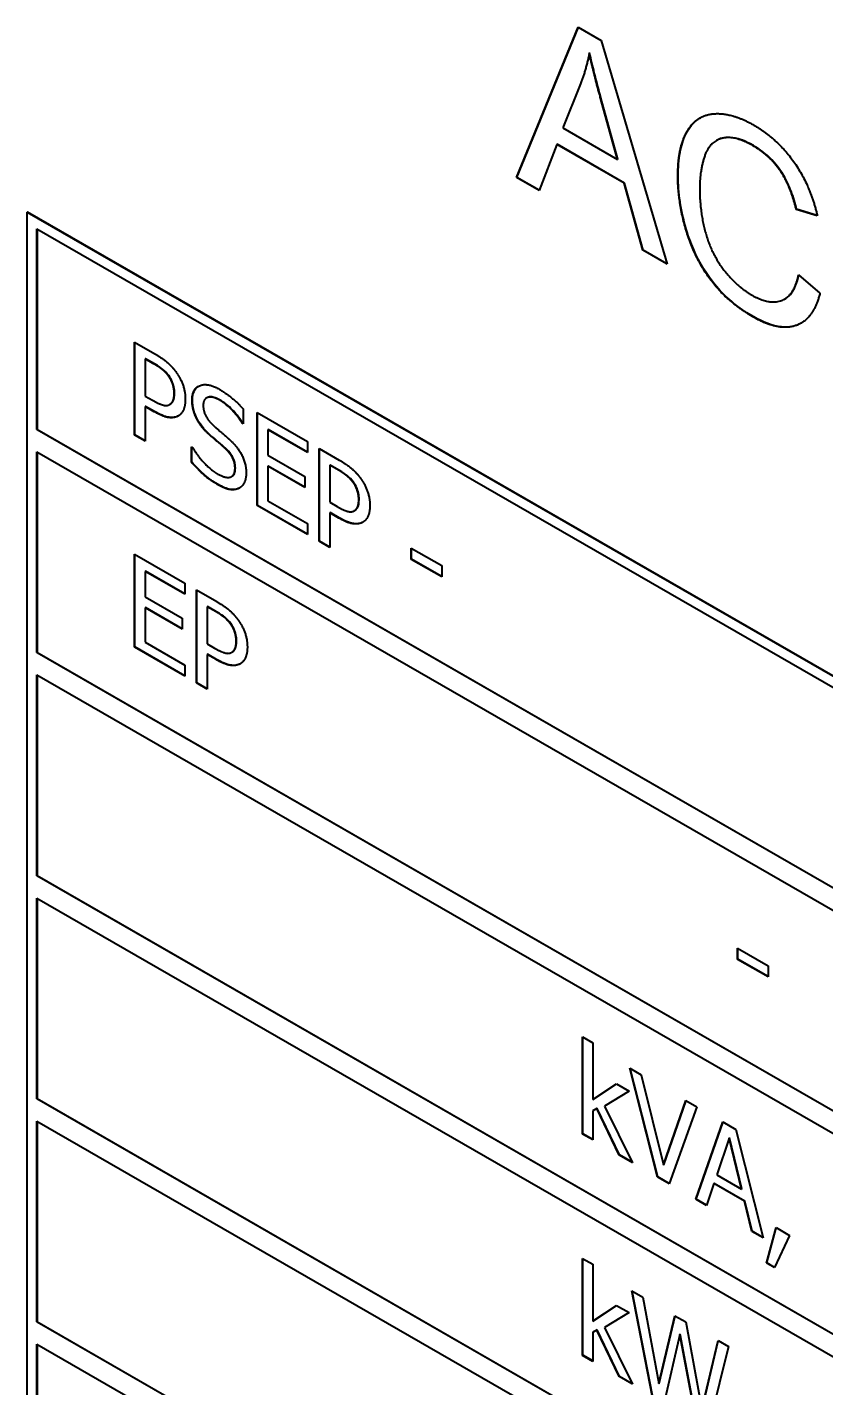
# Model space of a CAD drawing. Header units: millimetres. Extents: x 0 to 4205, y 0 to 2970.
# Drawn here: x 3770.89 to 3779.67, y 2241.83 to 2256.79 of the extents above; entities that cross this region are included whole.
import ezdxf

# ---------------------------------------------------------------- set-up
doc = ezdxf.new("R2010")
doc.units = ezdxf.units.MM
doc.header["$LTSCALE"] = 5
doc.layers.add('가시적인 것(ISO)', color=3, linetype='Continuous', lineweight=40)
doc.layers.add('가시적인 좁은 것(ISO)', color=3, linetype='Continuous', lineweight=35)

msp = doc.modelspace()

# ---------------------------------------------------------------- linework, layer by layer
at = {"layer": '가시적인 것(ISO)'}
for p, q in [((3776.2682, 2255.1336), (3776.9472, 2256.7864)), ((3776.2717, 2255.1356), (3776.9494, 2256.7852)), ((3776.9472, 2256.7864), (3777.2005, 2256.6405)), ((3777.2005, 2256.6405), (3777.9227, 2254.1808)), ((3777.072, 2256.5036), (3777.0685, 2256.5016)), ((3776.9728, 2256.1657), (3776.7775, 2255.6784)), ((3777.3784, 2255.3324), (3777.1925, 2256.0065)), ((3777.3819, 2255.3344), (3777.196, 2256.0085)), ((3776.7775, 2255.6784), (3777.3784, 2255.3324)), ((3776.7101, 2255.4976), (3776.5161, 2254.9908)), ((3776.7136, 2255.4996), (3776.7101, 2255.4976)), ((3777.4512, 2255.0708), (3776.7101, 2255.4976)), ((3777.4547, 2255.0728), (3776.7136, 2255.4996)), ((3778.4671, 2255.541), (3778.4636, 2255.539)), ((3777.3819, 2255.3344), (3777.3784, 2255.3324)), ((3776.2717, 2255.1356), (3776.2682, 2255.1336)), ((3776.5161, 2254.9908), (3776.2682, 2255.1336)), ((3776.5174, 2254.9942), (3776.2717, 2255.1356)), ((3777.4547, 2255.0728), (3777.4512, 2255.0708)), ((3777.656, 2254.3344), (3777.4512, 2255.0708)), ((3777.6595, 2254.3365), (3777.4547, 2255.0728)), ((3770.8917, 2254.7559), (3770.8882, 2254.7539)), ((3770.8882, 2254.7539), (3803.4151, 2236.0229)), ((3770.8882, 2235.1327), (3770.8882, 2254.7539)), ((3770.8917, 2254.7559), (3803.4186, 2236.0249)), ((3779.3478, 2254.785), (3779.3442, 2254.7829)), ((3779.5746, 2254.7141), (3779.3442, 2254.7829)), ((3779.5739, 2254.7174), (3779.3478, 2254.785)), ((3770.9942, 2252.3628), (3770.9942, 2254.5702)), ((3770.9942, 2254.5702), (3803.309, 2235.9613)), ((3770.9978, 2254.5681), (3770.9978, 2252.3648)), ((3777.6595, 2254.3365), (3777.656, 2254.3344)), ((3777.9227, 2254.1808), (3777.656, 2254.3344)), ((3777.9213, 2254.1857), (3777.6595, 2254.3365)), ((3779.3698, 2254.0656), (3779.6043, 2253.8621)), ((3779.2185, 2253.7987), (3779.2149, 2253.7966)), ((3772.068, 2253.3245), (3772.29, 2253.1967)), ((3772.068, 2252.3026), (3772.068, 2253.3245)), ((3772.0715, 2252.3046), (3772.0715, 2253.3225)), ((3772.189, 2253.1413), (3772.1854, 2253.1393)), ((3772.1854, 2253.1393), (3772.1854, 2252.7318)), ((3772.2828, 2253.0832), (3772.1854, 2253.1393)), ((3772.2864, 2253.0852), (3772.189, 2253.1413)), ((3772.1854, 2252.7318), (3772.2657, 2252.6856)), ((3772.4549, 2252.6389), (3772.4514, 2252.6368)), ((3772.4576, 2252.6405), (3772.454, 2252.6384)), ((3772.8627, 2252.7122), (3772.8592, 2252.7102)), ((3772.189, 2252.6179), (3772.1854, 2252.6159)), ((3772.285, 2252.5586), (3772.1854, 2252.6159)), ((3772.1854, 2252.6159), (3772.1854, 2252.2349)), ((3772.2885, 2252.5606), (3772.189, 2252.6179)), ((3773.2613, 2252.5893), (3773.2613, 2252.427)), ((3773.4153, 2252.5487), (3773.9682, 2252.2302)), ((3773.4153, 2251.5267), (3773.4153, 2252.5487)), ((3773.4188, 2251.5288), (3773.4188, 2252.5466)), ((3770.9978, 2252.3648), (3770.9942, 2252.3628)), ((3803.309, 2233.7539), (3770.9942, 2252.3628)), ((3770.9978, 2252.3648), (3803.309, 2233.758)), ((3773.2562, 2252.434), (3773.2527, 2252.4319)), ((3773.2613, 2252.427), (3773.2527, 2252.4319)), ((3773.2613, 2252.4311), (3773.2562, 2252.434)), ((3773.5363, 2252.3621), (3773.5327, 2252.3601)), ((3773.5327, 2252.3601), (3773.5327, 2252.0802)), ((3773.9682, 2252.1093), (3773.5327, 2252.3601)), ((3773.9682, 2252.1134), (3773.5363, 2252.3621)), ((3772.0715, 2252.3046), (3772.068, 2252.3026)), ((3772.1854, 2252.2349), (3772.068, 2252.3026)), ((3772.1854, 2252.239), (3772.0715, 2252.3046)), ((3773.9682, 2252.2302), (3773.9682, 2252.1093)), ((3770.9942, 2249.9101), (3770.9942, 2252.1175)), ((3770.9942, 2252.1175), (3803.309, 2233.5087)), ((3770.9978, 2252.1155), (3770.9978, 2249.9122)), ((3772.6947, 2252.003), (3772.6947, 2252.1736)), ((3772.6947, 2252.1736), (3772.7033, 2252.1686)), ((3772.6982, 2252.005), (3772.6982, 2252.1715)), ((3773.5327, 2252.0802), (3773.9389, 2251.8463)), ((3774.0972, 2252.156), (3774.3192, 2252.0281)), ((3774.0972, 2251.1341), (3774.0972, 2252.156)), ((3774.1007, 2251.1361), (3774.1007, 2252.1539)), ((3772.6982, 2252.005), (3772.6947, 2252.003)), ((3773.5363, 2251.9613), (3773.5327, 2251.9593)), ((3773.9389, 2251.7254), (3773.5327, 2251.9593)), ((3773.5327, 2251.9593), (3773.5327, 2251.58)), ((3773.9389, 2251.7295), (3773.5363, 2251.9613)), ((3774.2182, 2251.9728), (3774.2146, 2251.9707)), ((3774.2146, 2251.9707), (3774.2146, 2251.5633)), ((3774.3121, 2251.9146), (3774.2146, 2251.9707)), ((3774.3156, 2251.9167), (3774.2182, 2251.9728)), ((3773.1382, 2251.8482), (3773.1347, 2251.8462)), ((3773.9389, 2251.8463), (3773.9389, 2251.7254)), ((3773.4188, 2251.5288), (3773.4153, 2251.5267)), ((3773.9682, 2251.2083), (3773.4153, 2251.5267)), ((3773.9682, 2251.2124), (3773.4188, 2251.5288)), ((3773.5327, 2251.58), (3773.9682, 2251.3292)), ((3774.2146, 2251.5633), (3774.2949, 2251.5171)), ((3774.2182, 2251.4494), (3774.2146, 2251.4474)), ((3774.3142, 2251.39), (3774.2146, 2251.4474)), ((3774.2146, 2251.4474), (3774.2146, 2251.0664)), ((3774.3177, 2251.3921), (3774.2182, 2251.4494)), ((3774.4841, 2251.4703), (3774.4806, 2251.4683)), ((3774.4868, 2251.4719), (3774.4832, 2251.4699)), ((3773.9682, 2251.3292), (3773.9682, 2251.2083)), ((3774.1007, 2251.1361), (3774.0972, 2251.1341)), ((3774.2146, 2251.0705), (3774.1007, 2251.1361)), ((3772.068, 2249.9704), (3772.068, 2250.9923)), ((3772.068, 2250.9923), (3772.6209, 2250.6739)), ((3772.0715, 2249.9724), (3772.0715, 2250.9903)), ((3774.2146, 2251.0664), (3774.0972, 2251.1341)), ((3775.1114, 2250.9351), (3775.1114, 2251.0593)), ((3775.1114, 2251.0593), (3775.4459, 2250.8667)), ((3775.115, 2250.9371), (3775.115, 2251.0573)), ((3775.115, 2250.9371), (3775.1114, 2250.9351)), ((3775.4459, 2250.7424), (3775.1114, 2250.9351)), ((3775.4459, 2250.7465), (3775.115, 2250.9371)), ((3775.4459, 2250.8667), (3775.4459, 2250.7424)), ((3772.189, 2250.8058), (3772.1854, 2250.8037)), ((3772.6209, 2250.553), (3772.1854, 2250.8037)), ((3772.1854, 2250.8037), (3772.1854, 2250.5238)), ((3772.6209, 2250.557), (3772.189, 2250.8058)), ((3772.6209, 2250.6739), (3772.6209, 2250.553)), ((3772.7499, 2250.5996), (3772.9719, 2250.4718)), ((3772.7499, 2249.5777), (3772.7499, 2250.5996)), ((3772.7534, 2249.5797), (3772.7534, 2250.5976)), ((3772.1854, 2250.5238), (3772.5916, 2250.29)), ((3772.189, 2250.405), (3772.1854, 2250.4029)), ((3772.5916, 2250.169), (3772.1854, 2250.4029)), ((3772.1854, 2250.4029), (3772.1854, 2250.0236)), ((3772.5916, 2250.1731), (3772.189, 2250.405)), ((3772.8709, 2250.4164), (3772.8673, 2250.4144)), ((3772.8673, 2250.4144), (3772.8673, 2250.0069)), ((3772.9647, 2250.3583), (3772.8673, 2250.4144)), ((3772.9683, 2250.3603), (3772.8709, 2250.4164)), ((3772.5916, 2250.29), (3772.5916, 2250.169)), ((3772.0715, 2249.9724), (3772.068, 2249.9704)), ((3772.6209, 2249.6519), (3772.068, 2249.9704)), ((3772.6209, 2249.656), (3772.0715, 2249.9724)), ((3772.1854, 2250.0236), (3772.6209, 2249.7728)), ((3772.8673, 2250.0069), (3772.9475, 2249.9607)), ((3770.9978, 2249.9122), (3770.9942, 2249.9101)), ((3803.309, 2231.3013), (3770.9942, 2249.9101)), ((3770.9978, 2249.9122), (3803.309, 2231.3054)), ((3772.8709, 2249.893), (3772.8673, 2249.891)), ((3772.9669, 2249.8337), (3772.8673, 2249.891)), ((3772.8673, 2249.891), (3772.8673, 2249.51)), ((3772.9704, 2249.8357), (3772.8709, 2249.893)), ((3773.1368, 2249.914), (3773.1333, 2249.9119)), ((3773.1395, 2249.9156), (3773.1359, 2249.9135)), ((3770.9942, 2247.4575), (3770.9942, 2249.6649)), ((3770.9942, 2249.6649), (3803.309, 2231.056)), ((3770.9978, 2249.6628), (3770.9978, 2247.4595)), ((3772.6209, 2249.7728), (3772.6209, 2249.6519)), ((3772.7534, 2249.5797), (3772.7499, 2249.5777)), ((3772.8673, 2249.51), (3772.7499, 2249.5777)), ((3772.8673, 2249.5141), (3772.7534, 2249.5797)), ((3770.9978, 2247.4595), (3770.9942, 2247.4575)), ((3803.309, 2228.8487), (3770.9942, 2247.4575)), ((3770.9978, 2247.4595), (3803.309, 2228.8527)), ((3770.9942, 2245.0049), (3770.9942, 2247.2122)), ((3770.9942, 2247.2122), (3803.309, 2228.6034)), ((3770.9978, 2247.2102), (3770.9978, 2245.0069)), ((3778.6992, 2246.5368), (3778.6992, 2246.661)), ((3778.6992, 2246.661), (3779.0337, 2246.4684)), ((3778.7028, 2246.5388), (3778.7028, 2246.6589)), ((3778.7028, 2246.5388), (3778.6992, 2246.5368)), ((3779.0337, 2246.3441), (3778.6992, 2246.5368)), ((3779.0337, 2246.3482), (3778.7028, 2246.5388)), ((3779.0337, 2246.4684), (3779.0337, 2246.3441)), ((3776.9945, 2244.6178), (3776.9945, 2245.6853)), ((3776.9945, 2245.6853), (3777.1062, 2245.6209)), ((3776.998, 2244.6198), (3776.998, 2245.6832)), ((3777.1062, 2245.6209), (3777.1062, 2244.9965)), ((3777.8182, 2244.1434), (3777.5138, 2245.3407)), ((3777.5138, 2245.3407), (3777.6399, 2245.2681)), ((3777.8218, 2244.1455), (3777.5186, 2245.3379)), ((3777.1062, 2244.9965), (3777.3684, 2245.1693)), ((3777.1098, 2244.9985), (3777.3686, 2245.1692)), ((3777.3684, 2245.1693), (3777.5074, 2245.0893)), ((3777.6399, 2245.2681), (3777.8848, 2244.2782)), ((3770.9978, 2245.0069), (3770.9942, 2245.0049)), ((3803.309, 2226.396), (3770.9942, 2245.0049)), ((3770.9978, 2245.0069), (3803.309, 2226.4001)), ((3777.5074, 2245.0893), (3777.2352, 2244.9256)), ((3777.1098, 2244.9985), (3777.1062, 2244.9965)), ((3777.1507, 2244.898), (3777.1062, 2244.8739)), ((3777.1098, 2244.876), (3777.1062, 2244.8739)), ((3777.1062, 2244.8739), (3777.1062, 2244.5534)), ((3777.1542, 2244.9001), (3777.1098, 2244.876)), ((3777.1542, 2244.9001), (3777.1507, 2244.898)), ((3777.397, 2244.386), (3777.1507, 2244.898)), ((3777.4006, 2244.388), (3777.1542, 2244.9001)), ((3777.2352, 2244.9256), (3777.5439, 2244.3014)), ((3777.8848, 2244.2782), (3778.1298, 2244.9859)), ((3777.8884, 2244.2802), (3778.1322, 2244.9846)), ((3778.2494, 2244.9171), (3777.945, 2244.0704)), ((3778.1298, 2244.9859), (3778.2494, 2244.9171)), ((3770.9942, 2242.5522), (3770.9942, 2244.7596)), ((3770.9942, 2244.7596), (3803.309, 2226.1507)), ((3770.9978, 2244.7576), (3770.9978, 2242.5543)), ((3778.2387, 2243.9013), (3778.5366, 2244.7517)), ((3778.2422, 2243.9033), (3778.539, 2244.7503)), ((3778.5366, 2244.7517), (3778.6813, 2244.6683)), ((3776.998, 2244.6198), (3776.9945, 2244.6178)), ((3777.1062, 2244.5534), (3776.9945, 2244.6178)), ((3777.1062, 2244.5575), (3776.998, 2244.6198)), ((3778.6061, 2244.5725), (3778.47, 2244.1697)), ((3778.6097, 2244.5745), (3778.6061, 2244.5725)), ((3778.7429, 2244.0126), (3778.6061, 2244.5725)), ((3778.7465, 2244.0146), (3778.6097, 2244.5745)), ((3778.6813, 2244.6683), (3778.9793, 2243.4748)), ((3777.4006, 2244.388), (3777.397, 2244.386)), ((3777.5439, 2244.3014), (3777.397, 2244.386)), ((3777.5411, 2244.3071), (3777.4006, 2244.388)), ((3777.8884, 2244.2802), (3777.8848, 2244.2782)), ((3777.8218, 2244.1455), (3777.8182, 2244.1434)), ((3777.945, 2244.0704), (3777.8182, 2244.1434)), ((3777.9462, 2244.0738), (3777.8218, 2244.1455)), ((3778.47, 2244.1697), (3778.7429, 2244.0126)), ((3778.4378, 2244.0724), (3778.3576, 2243.8328)), ((3778.4413, 2244.0744), (3778.4378, 2244.0724)), ((3778.7752, 2243.8781), (3778.4378, 2244.0724)), ((3778.7787, 2243.8801), (3778.4413, 2244.0744)), ((3778.7465, 2244.0146), (3778.7429, 2244.0126)), ((3778.2422, 2243.9033), (3778.2387, 2243.9013)), ((3778.3576, 2243.8328), (3778.2387, 2243.9013)), ((3778.3587, 2243.8363), (3778.2422, 2243.9033)), ((3778.7787, 2243.8801), (3778.7752, 2243.8781)), ((3778.8554, 2243.5462), (3778.7752, 2243.8781)), ((3778.8589, 2243.5482), (3778.7787, 2243.8801)), ((3778.8589, 2243.5482), (3778.8554, 2243.5462)), ((3778.9793, 2243.4748), (3778.8554, 2243.5462)), ((3778.9781, 2243.4796), (3778.8589, 2243.5482)), ((3779.0173, 2243.1987), (3779.1218, 2243.5882)), ((3779.0208, 2243.2007), (3779.1244, 2243.5867)), ((3779.1218, 2243.5882), (3779.2701, 2243.5028)), ((3779.2701, 2243.5028), (3779.1039, 2243.1488)), ((3776.9945, 2242.1825), (3776.9945, 2243.25)), ((3776.9945, 2243.25), (3777.1062, 2243.1857)), ((3776.998, 2242.1846), (3776.998, 2243.248)), ((3777.1062, 2243.1857), (3777.1062, 2242.5612)), ((3779.0208, 2243.2007), (3779.0173, 2243.1987)), ((3779.1039, 2243.1488), (3779.0173, 2243.1987)), ((3779.1054, 2243.152), (3779.0208, 2243.2007)), ((3777.7602, 2241.7416), (3777.5346, 2242.8935)), ((3777.5346, 2242.8935), (3777.6556, 2242.8237)), ((3777.7637, 2241.7436), (3777.539, 2242.8909)), ((3777.6556, 2242.8237), (3777.8333, 2241.8743)), ((3777.1062, 2242.5612), (3777.3684, 2242.7341)), ((3777.1098, 2242.5633), (3777.3686, 2242.7339)), ((3777.5074, 2242.6541), (3777.2352, 2242.4903)), ((3777.3684, 2242.7341), (3777.5074, 2242.6541)), ((3777.8333, 2241.8743), (3778.0095, 2242.62)), ((3777.8368, 2241.8763), (3778.0122, 2242.6184)), ((3778.0095, 2242.62), (3778.1291, 2242.5511)), ((3770.9978, 2242.5543), (3770.9942, 2242.5522)), ((3803.309, 2223.9434), (3770.9942, 2242.5522)), ((3770.9978, 2242.5543), (3803.309, 2223.9474)), ((3777.1098, 2242.5633), (3777.1062, 2242.5612)), ((3777.1507, 2242.4628), (3777.1062, 2242.4387)), ((3777.1542, 2242.4648), (3777.1098, 2242.4407)), ((3777.1542, 2242.4648), (3777.1507, 2242.4628)), ((3777.397, 2241.9507), (3777.1507, 2242.4628)), ((3777.4006, 2241.9528), (3777.1542, 2242.4648)), ((3777.2352, 2242.4903), (3777.5439, 2241.8662)), ((3778.1291, 2242.5511), (3778.3067, 2241.5917)), ((3777.1098, 2242.4407), (3777.1062, 2242.4387)), ((3777.1062, 2242.4387), (3777.1062, 2242.1182)), ((3778.0653, 2242.4139), (3777.8906, 2241.6665)), ((3778.0689, 2242.4159), (3778.0653, 2242.4139)), ((3778.2451, 2241.4623), (3778.0653, 2242.4139)), ((3778.2487, 2241.4644), (3778.0689, 2242.4159)), ((3778.3067, 2241.5917), (3778.4836, 2242.3469)), ((3778.3103, 2241.5937), (3778.4863, 2242.3454)), ((3778.4836, 2242.3469), (3778.599, 2242.2805)), ((3770.9942, 2240.0996), (3770.9942, 2242.307)), ((3770.9942, 2242.307), (3803.309, 2223.6981)), ((3770.9978, 2242.3049), (3770.9978, 2240.1016)), ((3776.998, 2242.1846), (3776.9945, 2242.1825)), ((3777.1062, 2242.1182), (3776.9945, 2242.1825)), ((3777.1062, 2242.1223), (3776.998, 2242.1846)), ((3778.599, 2242.2805), (3778.3769, 2241.3865)), ((3777.4006, 2241.9528), (3777.397, 2241.9507)), ((3777.5439, 2241.8662), (3777.397, 2241.9507)), ((3777.5411, 2241.8719), (3777.4006, 2241.9528)), ((3777.8368, 2241.8763), (3777.8333, 2241.8743))]:
    msp.add_line(p, q, dxfattribs=at)
for points, degree in [([(3777.0685, 2256.5016), (3777.0335, 2256.3255), (3776.9728, 2256.1657)], 2), ([(3777.1925, 2256.0065), (3777.1089, 2256.3132), (3777.0685, 2256.5016)], 2), ([(3778.0413, 2255.15), (3778.0413, 2255.4694), (3778.2529, 2255.8243), (3778.6422, 2255.8462), (3778.8767, 2255.7111)], 2), ([(3778.8767, 2255.7111), (3779.1421, 2255.5583), (3779.5032, 2255.0372), (3779.5746, 2254.7141)], 2), ([(3778.8713, 2255.4821), (3778.6679, 2255.5993), (3778.393, 2255.5317), (3778.2825, 2255.2152), (3778.2825, 2255.0127)], 2), ([(3779.3442, 2254.7829), (3779.2823, 2255.0414), (3779.0492, 2255.3797), (3778.8713, 2255.4821)], 2), ([(3778.8727, 2253.5995), (3778.587, 2253.764), (3778.2286, 2254.2399), (3778.0413, 2254.8572), (3778.0413, 2255.15)], 2), ([(3778.2825, 2255.0127), (3778.2825, 2254.7525), (3778.4145, 2254.287), (3778.6908, 2253.9364), (3778.8524, 2253.8433)], 2), ([(3778.8524, 2253.8433), (3779.0492, 2253.73), (3779.3213, 2253.835), (3779.3698, 2254.0656)], 2), ([(3779.6043, 2253.8621), (3779.5302, 2253.5714), (3779.1489, 2253.4404), (3778.8727, 2253.5995)], 2), ([(3772.4404, 2252.9535), (3772.4125, 2252.9911), (3772.338, 2253.0514), (3772.2828, 2253.0832)], 2), ([(3772.29, 2253.1967), (3772.3688, 2253.1513), (3772.4791, 2253.058), (3772.5214, 2252.9997)], 2), ([(3772.5042, 2252.7611), (3772.5042, 2252.8141), (3772.4727, 2252.9101), (3772.4404, 2252.9535)], 2), ([(3772.5214, 2252.9997), (3772.5708, 2252.9323), (3772.6267, 2252.78), (3772.6267, 2252.6947)], 2), ([(3772.7012, 2252.6858), (3772.7012, 2252.81), (3772.8688, 2252.8816), (3772.9984, 2252.8069)], 2), ([(3772.9984, 2252.8069), (3773.0729, 2252.764), (3773.2047, 2252.6542), (3773.2613, 2252.5893)], 2), ([(3772.2657, 2252.6856), (3772.3373, 2252.6444), (3772.4254, 2252.6202), (3772.454, 2252.6384)], 2), ([(3772.454, 2252.6384), (3772.4805, 2252.6538), (3772.5042, 2252.7123), (3772.5042, 2252.7611)], 2), ([(3772.4549, 2252.6389), (3772.4558, 2252.6394), (3772.4567, 2252.6399), (3772.4576, 2252.6405)], 3), ([(3772.6267, 2252.6947), (3772.6267, 2252.6285), (3772.5858, 2252.5327), (3772.5493, 2252.5124)], 2), ([(3772.7585, 2252.4681), (3772.7312, 2252.5177), (3772.7012, 2252.6262), (3772.7012, 2252.6858)], 2), ([(3773.0063, 2252.6848), (3772.9246, 2252.7318), (3772.8236, 2252.7014), (3772.8236, 2252.6293)], 2), ([(3773.2527, 2252.4319), (3773.2104, 2252.501), (3773.0786, 2252.6431), (3773.0063, 2252.6848)], 2), ([(3772.5493, 2252.5124), (3772.5035, 2252.4866), (3772.3795, 2252.5041), (3772.285, 2252.5586)], 2), ([(3772.8236, 2252.6293), (3772.8236, 2252.5647), (3772.8831, 2252.4535), (3772.939, 2252.4039)], 2), ([(3772.9046, 2252.2937), (3772.8587, 2252.3342), (3772.7864, 2252.4181), (3772.7585, 2252.4681)], 2), ([(3772.939, 2252.4039), (3772.9762, 2252.3709), (3773.0844, 2252.2788), (3773.1202, 2252.2457)], 2), ([(3773.0643, 2252.1553), (3773.0235, 2252.1921), (3772.9554, 2252.2495), (3772.9046, 2252.2937)], 2), ([(3773.1202, 2252.2457), (3773.2111, 2252.161), (3773.2957, 2251.9824), (3773.2957, 2251.8871)], 2), ([(3772.7033, 2252.1686), (3772.7613, 2252.0723), (3772.9082, 2251.9181), (3772.9762, 2251.879)], 2), ([(3773.1732, 2251.9361), (3773.1732, 2251.9974), (3773.1209, 2252.1037), (3773.0643, 2252.1553)], 2), ([(3772.9848, 2251.7564), (3772.8888, 2251.8117), (3772.7542, 2251.9356), (3772.6947, 2252.003)], 2), ([(3772.9762, 2251.879), (3773.0736, 2251.8229), (3773.1732, 2251.8591), (3773.1732, 2251.9361)], 2), ([(3773.2957, 2251.8871), (3773.2957, 2251.8267), (3773.2534, 2251.7351), (3773.2154, 2251.7163)], 2), ([(3774.4696, 2251.785), (3774.4417, 2251.8226), (3774.3672, 2251.8829), (3774.3121, 2251.9146)], 2), ([(3774.3192, 2252.0281), (3774.398, 2251.9827), (3774.5083, 2251.8894), (3774.5506, 2251.8311)], 2), ([(3773.2154, 2251.7163), (3773.1732, 2251.696), (3773.0657, 2251.7098), (3772.9848, 2251.7564)], 2), ([(3774.5334, 2251.5926), (3774.5334, 2251.6456), (3774.5019, 2251.7416), (3774.4696, 2251.785)], 2), ([(3774.5506, 2251.8311), (3774.6, 2251.7637), (3774.6559, 2251.6115), (3774.6559, 2251.5262)], 2), ([(3773.2236, 2251.7208), (3773.2221, 2251.7199), (3773.2205, 2251.7191), (3773.219, 2251.7184)], 3), ([(3774.4832, 2251.4699), (3774.5097, 2251.4853), (3774.5334, 2251.5437), (3774.5334, 2251.5926)], 2), ([(3774.2949, 2251.5171), (3774.3665, 2251.4758), (3774.4546, 2251.4516), (3774.4832, 2251.4699)], 2), ([(3774.4841, 2251.4703), (3774.485, 2251.4708), (3774.4859, 2251.4714), (3774.4868, 2251.4719)], 3), ([(3774.6559, 2251.5262), (3774.6559, 2251.4599), (3774.615, 2251.3642), (3774.5785, 2251.3438)], 2), ([(3774.5785, 2251.3438), (3774.5327, 2251.318), (3774.4087, 2251.3356), (3774.3142, 2251.39)], 2), ([(3772.9719, 2250.4718), (3773.0507, 2250.4264), (3773.161, 2250.333), (3773.2033, 2250.2748)], 2), ([(3773.1223, 2250.2286), (3773.0944, 2250.2662), (3773.0199, 2250.3265), (3772.9647, 2250.3583)], 2), ([(3773.2033, 2250.2748), (3773.2527, 2250.2074), (3773.3086, 2250.0551), (3773.3086, 2249.9698)], 2), ([(3773.1861, 2250.0362), (3773.1861, 2250.0892), (3773.1546, 2250.1852), (3773.1223, 2250.2286)], 2), ([(3772.9475, 2249.9607), (3773.0192, 2249.9195), (3773.1073, 2249.8953), (3773.1359, 2249.9135)], 2), ([(3773.1359, 2249.9135), (3773.1624, 2249.9289), (3773.1861, 2249.9874), (3773.1861, 2250.0362)], 2), ([(3773.3086, 2249.9698), (3773.3086, 2249.9036), (3773.2677, 2249.8078), (3773.2312, 2249.7875)], 2), ([(3773.2312, 2249.7875), (3773.1854, 2249.7617), (3773.0614, 2249.7792), (3772.9669, 2249.8337)], 2), ([(3773.1368, 2249.914), (3773.1377, 2249.9145), (3773.1386, 2249.915), (3773.1395, 2249.9156)], 3)]:
    msp.add_open_spline(points, degree=degree, dxfattribs=at)
for points, knots in [([(3777.196, 2256.0085), (3777.1712, 2256.0997), (3777.146, 2256.1947), (3777.1054, 2256.3569), (3777.0872, 2256.4328), (3777.072, 2256.5036)], [-0.10771859, -0.10771859, -0.10771859, -0.10771859, -0.04732276, -0.04732276, 0, 0, 0, 0]), ([(3778.0449, 2255.1521), (3778.0449, 2255.2424), (3778.0512, 2255.3292), (3778.0797, 2255.4831), (3778.1004, 2255.5506), (3778.1627, 2255.6773), (3778.212, 2255.7457), (3778.287, 2255.7898), (3778.2873, 2255.7899), (3778.2876, 2255.7901)], [-0.96144369, -0.96144369, -0.96144369, -0.96144369, -0.71284942, -0.71284942, -0.48400193, -0.48400193, -0.22346488, -0.22346488, -0.22254121, -0.22254121, -0.22254121, -0.22254121]), ([(3778.8748, 2255.4842), (3778.8285, 2255.5108), (3778.7821, 2255.5332), (3778.695, 2255.5636), (3778.6544, 2255.5726), (3778.5496, 2255.5782), (3778.5014, 2255.561), (3778.4671, 2255.541)], [-0.72619001, -0.72619001, -0.72619001, -0.72619001, -0.63306467, -0.63306467, -0.5475839, -0.5475839, -0.40177394, -0.40177394, -0.40177394, -0.40177394]), ([(3779.3478, 2254.785), (3779.332, 2254.8506), (3779.3122, 2254.9181), (3779.2649, 2255.0417), (3779.2387, 2255.0987), (3779.1826, 2255.1949), (3779.1405, 2255.26), (3779.012, 2255.3938), (3778.9434, 2255.4447), (3778.8748, 2255.4842)], [-0.28281542, -0.28281542, -0.28281542, -0.28281542, -0.19412983, -0.19412983, -0.11745609, -0.11745609, -0.05818695, -0.05818695, 0, 0, 0, 0]), ([(3778.8762, 2253.6015), (3778.8098, 2253.6398), (3778.7427, 2253.6839), (3778.6193, 2253.7802), (3778.5623, 2253.8313), (3778.4661, 2253.9338), (3778.3812, 2254.03), (3778.2068, 2254.3367), (3778.1591, 2254.4806), (3778.0727, 2254.773), (3778.0449, 2254.9676), (3778.0449, 2255.1521)], [-0.39425907, -0.39425907, -0.39425907, -0.39425907, -0.31587064, -0.31587064, -0.24643519, -0.24643519, -0.19259134, -0.19259134, -0.13534297, -0.13534297, 0, 0, 0, 0]), ([(3779.2185, 2253.7986), (3779.2392, 2253.8105), (3779.2596, 2253.8269), (3779.3253, 2253.9032), (3779.3544, 2253.9794), (3779.3725, 2254.0633)], [-0.10174002, -0.10174002, -0.10174002, -0.10174002, -0.0720852, -0.0720852, -0.00121119, -0.00121119, -0.00121119, -0.00121119]), ([(3779.3964, 2253.532), (3779.3421, 2253.5011), (3779.2706, 2253.482), (3779.0834, 2253.501), (3778.9806, 2253.5414), (3778.8762, 2253.6015)], [-0.17168367, -0.17168367, -0.17168367, -0.17168367, -0.08855476, -0.08855476, 0, 0, 0, 0]), ([(3772.444, 2252.9556), (3772.4242, 2252.9822), (3772.4021, 2253.0045), (3772.3626, 2253.0364), (3772.3349, 2253.0573), (3772.2864, 2253.0852)], [-0.10036624, -0.10036624, -0.10036624, -0.10036624, -0.04113079, -0.04113079, 0, 0, 0, 0]), ([(3772.5077, 2252.7632), (3772.5077, 2252.7839), (3772.5059, 2252.8058), (3772.4961, 2252.8548), (3772.4884, 2252.8755), (3772.4721, 2252.9132), (3772.4591, 2252.9351), (3772.444, 2252.9556)], [-0.033196808, -0.033196808, -0.033196808, -0.033196808, -0.024991788, -0.024991788, -0.015486469, -0.015486469, 0, 0, 0, 0]), ([(3772.7047, 2252.6878), (3772.7047, 2252.724), (3772.71, 2252.7561), (3772.7337, 2252.8083), (3772.7509, 2252.8268), (3772.7721, 2252.8395)], [-0.163158573, -0.163158573, -0.163158573, -0.163158573, -0.120749933, -0.120749933, -0.079581522, -0.079581522, -0.079581522, -0.079581522]), ([(3772.4576, 2252.6405), (3772.4661, 2252.6454), (3772.4738, 2252.6516), (3772.4867, 2252.6666), (3772.4919, 2252.6752), (3772.5015, 2252.699), (3772.5077, 2252.722), (3772.5077, 2252.7632)], [-0.074639225, -0.074639225, -0.074639225, -0.074639225, -0.051782577, -0.051782577, -0.030210975, -0.030210975, 0, 0, 0, 0]), ([(3772.762, 2252.4701), (3772.7375, 2252.5148), (3772.7258, 2252.5522), (3772.7087, 2252.6137), (3772.7047, 2252.6522), (3772.7047, 2252.6878)], [-0.040510484, -0.040510484, -0.040510484, -0.040510484, -0.026167112, -0.026167112, 0, 0, 0, 0]), ([(3773.0098, 2252.6868), (3772.991, 2252.6977), (3772.9719, 2252.7069), (3772.9369, 2252.7188), (3772.9209, 2252.7222), (3772.8877, 2252.7226), (3772.8733, 2252.7184), (3772.8627, 2252.7122)], [-0.062581835, -0.062581835, -0.062581835, -0.062581835, -0.050809982, -0.050809982, -0.040285786, -0.040285786, -0.027771328, -0.027771328, -0.027771328, -0.027771328]), ([(3773.2562, 2252.434), (3773.2174, 2252.4974), (3773.1712, 2252.5497), (3773.1007, 2252.6243), (3773.0562, 2252.6602), (3773.0098, 2252.6868)], [-0.064784891, -0.064784891, -0.064784891, -0.064784891, -0.039316189, -0.039316189, 0, 0, 0, 0]), ([(3772.5523, 2252.5141), (3772.5372, 2252.5057), (3772.5208, 2252.5001), (3772.4783, 2252.4934), (3772.4569, 2252.4957), (3772.3989, 2252.5039), (3772.3438, 2252.5288), (3772.2885, 2252.5606)], [-0.067627837, -0.067627837, -0.067627837, -0.067627837, -0.05894094, -0.05894094, -0.046924875, -0.046924875, 0, 0, 0, 0]), ([(3772.9081, 2252.2957), (3772.8646, 2252.3341), (3772.8383, 2252.364), (3772.802, 2252.4061), (3772.7806, 2252.4368), (3772.762, 2252.4701)], [-0.034501798, -0.034501798, -0.034501798, -0.034501798, -0.022925279, -0.022925279, 0, 0, 0, 0]), ([(3773.0678, 2252.1574), (3773.043, 2252.1797), (3773.0181, 2252.2017), (3772.966, 2252.2456), (3772.9348, 2252.2725), (3772.9081, 2252.2957)], [-0.045096747, -0.045096747, -0.045096747, -0.045096747, -0.023365634, -0.023365634, 0, 0, 0, 0]), ([(3773.1767, 2251.9382), (3773.1767, 2251.9538), (3773.1754, 2251.9704), (3773.1694, 2252.0028), (3773.165, 2252.0183), (3773.1516, 2252.0521), (3773.142, 2252.0703), (3773.1109, 2252.1149), (3773.0893, 2252.1378), (3773.0678, 2252.1574)], [-0.058372552, -0.058372552, -0.058372552, -0.058372552, -0.044918591, -0.044918591, -0.032863766, -0.032863766, -0.018945176, -0.018945176, 0, 0, 0, 0]), ([(3772.9883, 2251.7584), (3772.8946, 2251.8124), (3772.8442, 2251.8581), (3772.7815, 2251.9157), (3772.7391, 2251.9587), (3772.6982, 2252.005)], [-0.055431607, -0.055431607, -0.055431607, -0.055431607, -0.038489951, -0.038489951, 0, 0, 0, 0]), ([(3773.1382, 2251.8482), (3773.1386, 2251.8485), (3773.139, 2251.8487), (3773.151, 2251.856), (3773.1602, 2251.8663), (3773.1737, 2251.8965), (3773.1767, 2251.9163), (3773.1767, 2251.9382)], [-0.030627459, -0.030627459, -0.030627459, -0.030627459, -0.030130149, -0.030130149, -0.016062996, -0.016062996, 0, 0, 0, 0]), ([(3774.4732, 2251.787), (3774.4534, 2251.8136), (3774.4313, 2251.8359), (3774.3918, 2251.8679), (3774.3641, 2251.8888), (3774.3156, 2251.9167)], [-0.10036624, -0.10036624, -0.10036624, -0.10036624, -0.04113079, -0.04113079, 0, 0, 0, 0]), ([(3773.219, 2251.7184), (3773.1789, 2251.699), (3773.141, 2251.7026), (3773.0832, 2251.71), (3773.036, 2251.731), (3772.9883, 2251.7584)], [-0.058678983, -0.058678983, -0.058678983, -0.058678983, -0.040435062, -0.040435062, 0, 0, 0, 0]), ([(3774.5369, 2251.5946), (3774.5369, 2251.6153), (3774.5351, 2251.6373), (3774.5253, 2251.6862), (3774.5176, 2251.707), (3774.5013, 2251.7447), (3774.4884, 2251.7666), (3774.4732, 2251.787)], [-0.033196808, -0.033196808, -0.033196808, -0.033196808, -0.024991788, -0.024991788, -0.015486469, -0.015486469, 0, 0, 0, 0]), ([(3774.4868, 2251.4719), (3774.4953, 2251.4769), (3774.503, 2251.483), (3774.5159, 2251.4981), (3774.5211, 2251.5066), (3774.5307, 2251.5304), (3774.5369, 2251.5534), (3774.5369, 2251.5946)], [-0.074639225, -0.074639225, -0.074639225, -0.074639225, -0.051782577, -0.051782577, -0.030210975, -0.030210975, 0, 0, 0, 0]), ([(3774.5815, 2251.3456), (3774.5664, 2251.3372), (3774.55, 2251.3315), (3774.5075, 2251.3248), (3774.4861, 2251.3272), (3774.4281, 2251.3354), (3774.373, 2251.3602), (3774.3177, 2251.3921)], [-0.067627837, -0.067627837, -0.067627837, -0.067627837, -0.05894094, -0.05894094, -0.046924875, -0.046924875, 0, 0, 0, 0]), ([(3773.1259, 2250.2307), (3773.1061, 2250.2573), (3773.0839, 2250.2796), (3773.0445, 2250.3115), (3773.0167, 2250.3324), (3772.9683, 2250.3603)], [-0.10036624, -0.10036624, -0.10036624, -0.10036624, -0.04113079, -0.04113079, 0, 0, 0, 0]), ([(3773.1896, 2250.0382), (3773.1896, 2250.059), (3773.1878, 2250.0809), (3773.178, 2250.1299), (3773.1703, 2250.1506), (3773.154, 2250.1883), (3773.141, 2250.2102), (3773.1259, 2250.2307)], [-0.033196808, -0.033196808, -0.033196808, -0.033196808, -0.024991788, -0.024991788, -0.015486469, -0.015486469, 0, 0, 0, 0]), ([(3773.1395, 2249.9156), (3773.1479, 2249.9205), (3773.1557, 2249.9267), (3773.1686, 2249.9417), (3773.1738, 2249.9502), (3773.1834, 2249.9741), (3773.1896, 2249.9971), (3773.1896, 2250.0382)], [-0.074639225, -0.074639225, -0.074639225, -0.074639225, -0.051782577, -0.051782577, -0.030210975, -0.030210975, 0, 0, 0, 0]), ([(3773.2342, 2249.7892), (3773.2191, 2249.7808), (3773.2027, 2249.7752), (3773.1602, 2249.7685), (3773.1387, 2249.7708), (3773.0808, 2249.779), (3773.0257, 2249.8038), (3772.9704, 2249.8357)], [-0.067627837, -0.067627837, -0.067627837, -0.067627837, -0.05894094, -0.05894094, -0.046924875, -0.046924875, 0, 0, 0, 0])]:
    msp.add_open_spline(points, degree=3, knots=knots, dxfattribs=at)
at = {"layer": '가시적인 좁은 것(ISO)'}
for p, q in [((3777.196, 2256.0085), (3777.1925, 2256.0065)), ((3778.8748, 2255.4842), (3778.8713, 2255.4821)), ((3778.0449, 2255.1521), (3778.0413, 2255.15)), ((3778.8762, 2253.6015), (3778.8727, 2253.5995)), ((3772.2864, 2253.0852), (3772.2828, 2253.0832)), ((3772.444, 2252.9556), (3772.4404, 2252.9535)), ((3772.5077, 2252.7632), (3772.5042, 2252.7611)), ((3772.7047, 2252.6878), (3772.7012, 2252.6858)), ((3773.0098, 2252.6868), (3773.0063, 2252.6848)), ((3772.2885, 2252.5606), (3772.285, 2252.5586)), ((3772.5519, 2252.5139), (3772.5493, 2252.5124)), ((3772.762, 2252.4701), (3772.7585, 2252.4681)), ((3772.9081, 2252.2957), (3772.9046, 2252.2937)), ((3773.0678, 2252.1574), (3773.0643, 2252.1553)), ((3773.1767, 2251.9382), (3773.1732, 2251.9361)), ((3774.3156, 2251.9167), (3774.3121, 2251.9146)), ((3772.9883, 2251.7584), (3772.9848, 2251.7564)), ((3774.4732, 2251.787), (3774.4696, 2251.785)), ((3773.219, 2251.7184), (3773.2154, 2251.7163)), ((3774.5369, 2251.5946), (3774.5334, 2251.5926)), ((3774.3177, 2251.3921), (3774.3142, 2251.39)), ((3774.5811, 2251.3453), (3774.5785, 2251.3438)), ((3772.9683, 2250.3603), (3772.9647, 2250.3583)), ((3773.1259, 2250.2307), (3773.1223, 2250.2286)), ((3773.1896, 2250.0382), (3773.1861, 2250.0362)), ((3772.9704, 2249.8357), (3772.9669, 2249.8337)), ((3773.2338, 2249.789), (3773.2312, 2249.7875))]:
    msp.add_line(p, q, dxfattribs=at)

doc.saveas('drawing.dxf')
